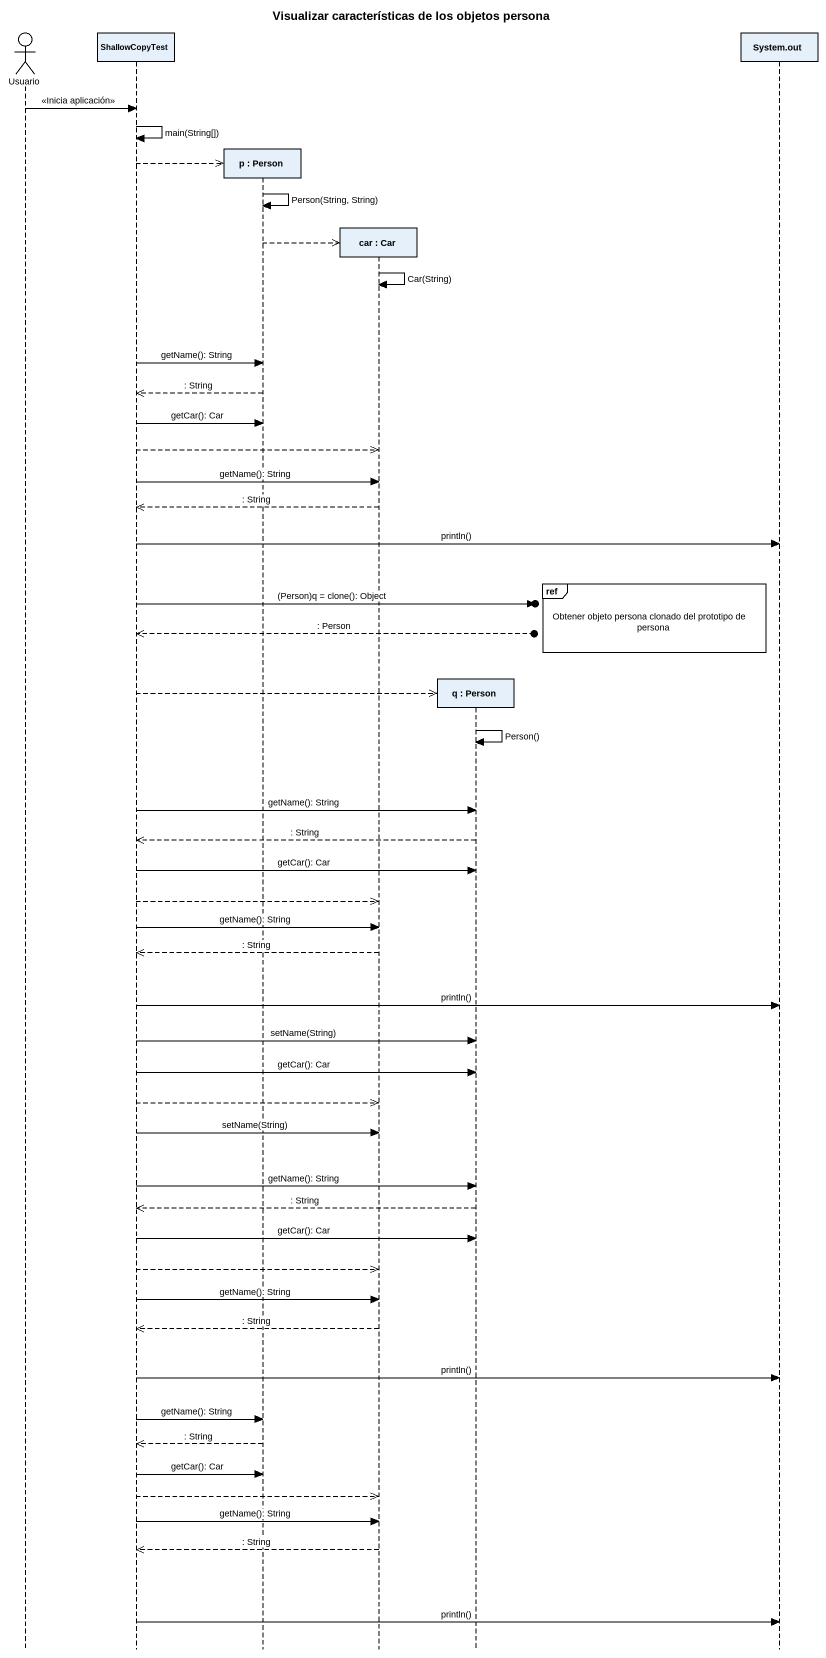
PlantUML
@startuml
title Visualizar características de los objetos persona
hide footbox
actor Usuario
participant ShallowCopyTest
participant "p : Person" as p
participant "car : Car" as car
participant "q : Person" as q
participant "System.out" as System_out

Usuario -> ShallowCopyTest : <<Inicia aplicación>>
ShallowCopyTest -> ShallowCopyTest : main(String[])
ShallowCopyTest -->> p **
p -> p : Person(String, String)
p -->> car **
car -> car : Car(String)
ShallowCopyTest -> p : getName(): String
p -->> ShallowCopyTest : : String
ShallowCopyTest -> p : getCar(): Car
ShallowCopyTest -->> car
ShallowCopyTest -> car : getName(): String
car -->> ShallowCopyTest : : String
ShallowCopyTest -> System_out : println()
ref over System_out : Obtener objeto persona clonado del prototipo de persona
ShallowCopyTest ->o] : (Person)q = clone(): Object
ShallowCopyTest <<--o] : : Person
ShallowCopyTest -->> q **
q -> q : Person()
ShallowCopyTest -> q : getName(): String
q -->> ShallowCopyTest : : String
ShallowCopyTest -> q : getCar(): Car
ShallowCopyTest -->> car
ShallowCopyTest -> car : getName(): String
car -->> ShallowCopyTest : : String
ShallowCopyTest -> System_out : println()
ShallowCopyTest -> q : setName(String)
ShallowCopyTest -> q : getCar(): Car
ShallowCopyTest -->> car
ShallowCopyTest -> car : setName(String)
ShallowCopyTest -> q : getName(): String
q -->> ShallowCopyTest : : String
ShallowCopyTest -> q : getCar(): Car
ShallowCopyTest -->> car
ShallowCopyTest -> car : getName(): String
car -->> ShallowCopyTest : : String
ShallowCopyTest -> System_out : println()
ShallowCopyTest -> p : getName(): String
p -->> ShallowCopyTest : : String
ShallowCopyTest -> p : getCar(): Car
ShallowCopyTest -->> car
ShallowCopyTest -> car : getName(): String
car -->> ShallowCopyTest : : String
ShallowCopyTest -> System_out : println()
@enduml
